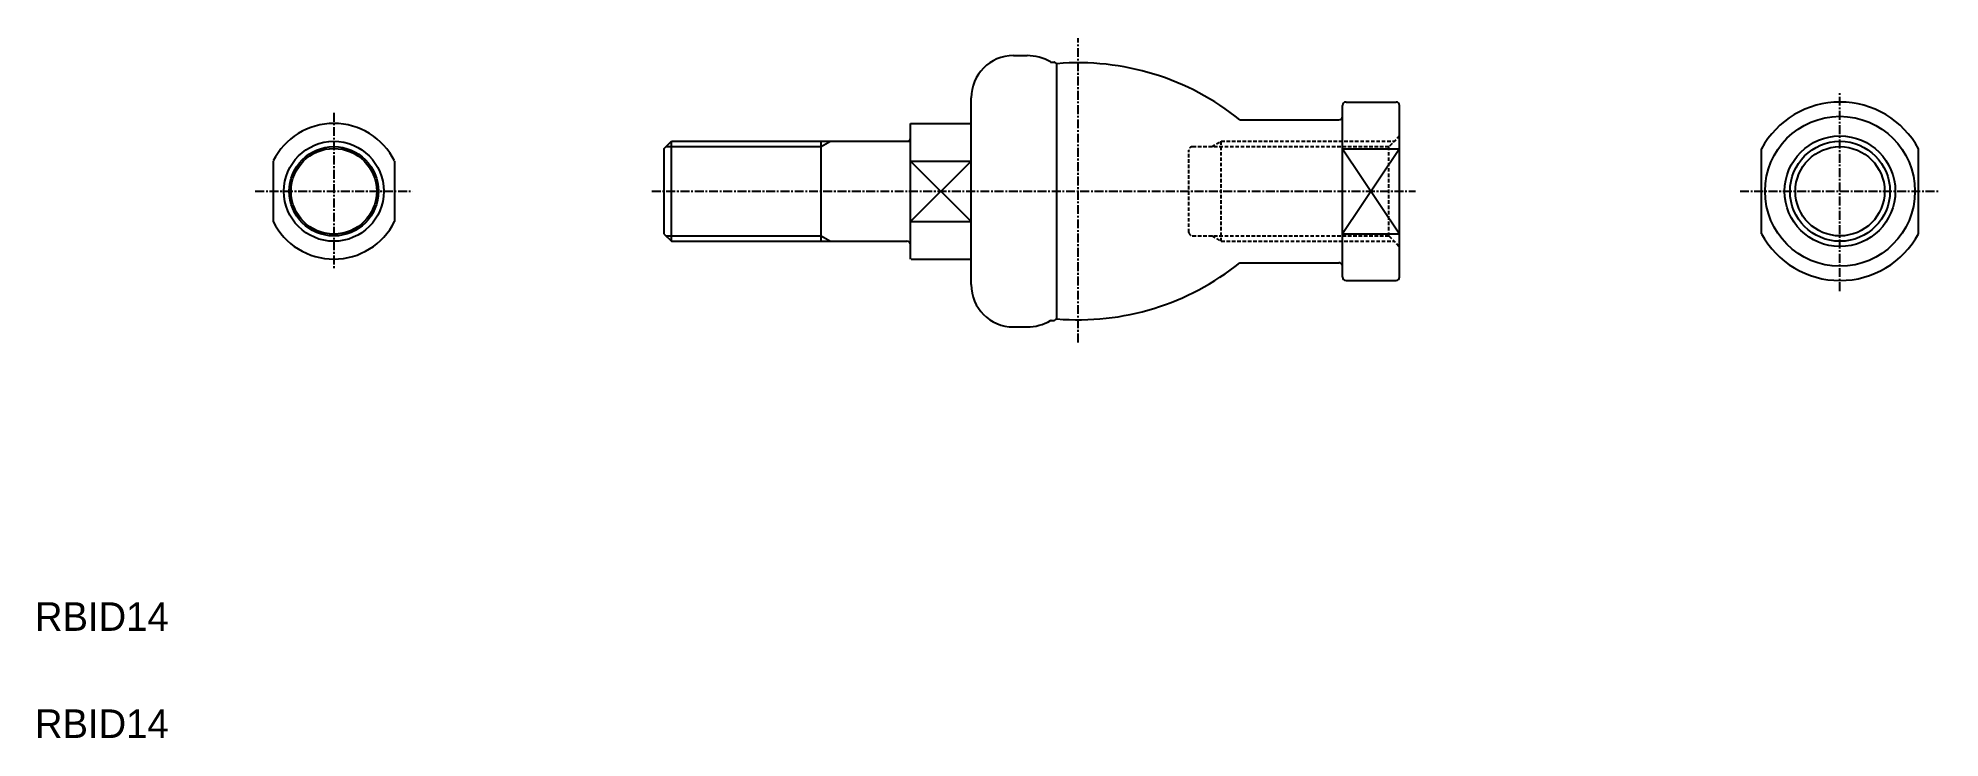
# Model space of a CAD drawing. Extents: x 17 to 283, y 88 to 186.
import ezdxf

# ---------------------------------------------------------------- set-up
doc = ezdxf.new("R2010")
doc.units = 0
doc.linetypes.add('CENTER', pattern=[2, 1.25, -0.25, 0.25, -0.25])
doc.linetypes.add('DASHED', pattern=[0.75, 0.5, -0.25])
doc.layers.get('0').update_dxf_attribs({"linetype": 'CONTINUOUS'})
doc.layers.add('CENTER', color=1, linetype='CENTER')

msp = doc.modelspace()

# ---------------------------------------------------------------- linework, layer by layer
at = {"color": 7, "linetype": 'CONTINUOUS'}
for p, q in [((153.3, 183.13), (155.24, 183.13)), ((158.59, 182.21), (159.03, 182.21)), ((159.39, 146.25), (159.39, 182)), ((147.39, 151.05), (147.39, 177.21)), ((199.39, 152.13), (199.39, 176.13)), ((199.39, 174.63), (199.39, 176.13)), ((199.89, 176.63), (206.89, 176.63)), ((207.39, 152.13), (207.39, 176.13)), ((138.89, 154.63), (138.89, 173.63)), ((138.89, 173.63), (147.18, 173.63)), ((185.01, 174.13), (198.89, 174.13)), ((199.39, 174.63), (199.39, 174.63)), ((104.39, 170.13), (105.39, 171.13)), ((105.39, 157.13), (105.39, 171.13)), ((105.39, 171.13), (138.89, 171.13)), ((126.39, 157.13), (126.39, 171.13)), ((49.62, 168.37), (49.62, 159.89)), ((66.62, 168.37), (66.62, 159.89)), ((104.39, 158.13), (104.39, 170.13)), ((138.89, 168.37), (147.39, 168.37)), ((199.39, 170.07), (207.39, 170.07)), ((258.07, 158.19), (258.07, 170.07)), ((280.07, 158.19), (280.07, 170.07)), ((138.89, 159.89), (147.39, 159.89)), ((104.39, 158.13), (105.39, 157.13)), ((199.39, 158.19), (207.39, 158.19)), ((105.39, 157.13), (138.39, 157.13)), ((138.99, 154.63), (147.18, 154.63)), ((185.01, 154.13), (198.89, 154.13)), ((199.39, 152.13), (199.39, 153.63)), ((199.89, 151.63), (206.89, 151.63)), ((153.3, 145.13), (155.24, 145.13)), ((158.59, 146.05), (159.03, 146.05))]:
    msp.add_line(p, q, dxfattribs=at)
at = {"color": 3, "linetype": 'CONTINUOUS'}
for p, q in [((126.39, 170.38), (127.68, 171.13)), ((104.64, 170.38), (126.39, 170.38)), ((138.89, 168.37), (147.39, 159.89)), ((138.89, 159.89), (147.39, 168.37)), ((199.39, 170.07), (207.39, 158.19)), ((207.39, 170.07), (199.39, 158.19)), ((104.64, 157.88), (126.39, 157.88)), ((126.39, 157.88), (127.68, 157.13))]:
    msp.add_line(p, q, dxfattribs=at)
at = {"color": 3, "linetype": 'DASHED'}
for p, q in [((181.09, 170.38), (182.39, 171.13)), ((182.39, 157.13), (182.39, 171.13)), ((182.39, 171.13), (206.64, 171.13)), ((207.39, 171.88), (205.89, 170.38)), ((177.89, 158.38), (177.89, 169.88)), ((178.39, 170.38), (205.89, 170.38)), ((205.89, 157.88), (205.89, 170.38)), ((178.39, 157.88), (205.89, 157.88)), ((181.09, 157.88), (182.39, 157.13)), ((205.89, 157.88), (207.39, 156.38)), ((182.39, 157.13), (206.64, 157.13))]:
    msp.add_line(p, q, dxfattribs=at)
at = {"color": 7, "linetype": 'CONTINUOUS'}
for centre, radius in [((269.07, 164.13), 10.5), ((58.12, 164.13), 7), ((269.07, 164.13), 7.75), ((58.12, 164.13), 6), ((269.07, 164.13), 6.25)]:
    msp.add_circle(centre, radius, dxfattribs=at)
at = {"color": 3, "linetype": 'CONTINUOUS'}
for centre, radius in [((269.07, 164.13), 7), ((58.12, 164.13), 6.25)]:
    msp.add_circle(centre, radius, dxfattribs=at)
at = {"color": 7, "linetype": 'CONTINUOUS'}
for centre, radius, start, end in [((153.3, 177.21), 5.92, 90, 180), ((155.23, 176.72), 6.41, 59.4316, 90), ((158.59, 182.41), 0.2, 239.4316, 270), ((159.03, 182.11), 0.1, 48.7072, 90), ((154.73, 177.22), 6.61, 45.267, 48.7072), ((162.39, 146.13), 36, 51.0576, 94.7802), ((199.89, 176.13), 0.5, 90, 180), ((206.89, 176.13), 0.5, 0, 90), ((269.07, 164.13), 12.5, 28.3576, 151.6424), ((58.12, 164.13), 9.5, 26.5254, 153.4747), ((198.89, 174.63), 0.5, 270, 0), ((138.39, 171.63), 0.5, 270, 0), ((58.12, 164.13), 9.5, 206.5253, 333.4746), ((269.07, 164.13), 12.5, 208.3576, 331.6424), ((138.39, 156.63), 0.5, 0, 90), ((162.39, 182.13), 36, 265.2198, 308.9424), ((198.89, 153.63), 0.5, 0, 90), ((199.89, 152.13), 0.5, 180, 270), ((206.89, 152.13), 0.5, 270, 0), ((153.3, 151.05), 5.92, 180, 270), ((155.23, 151.54), 6.41, 270, 300.5684), ((158.59, 145.85), 0.2, 90, 120.5684), ((159.03, 146.15), 0.1, 270, 311.2928), ((154.73, 151.04), 6.61, 311.2928, 314.733)]:
    msp.add_arc(centre, radius, start, end, dxfattribs=at)
at = {"color": 3, "linetype": 'DASHED'}
for centre, start, end in [((178.39, 169.88), 90, 180), ((178.39, 158.38), 180, 270)]:
    msp.add_arc(centre, 0.5, start, end, dxfattribs=at)
at = {"layer": 'CENTER', "color": 1, "linetype": 'CENTER'}
for p, q in [((162.39, 142.95), (162.39, 185.6)), ((269.07, 150.13), (269.07, 178.13)), ((58.12, 175.13), (58.12, 153.13)), ((47.12, 164.13), (69.12, 164.13)), ((102.67, 164.13), (209.6, 164.13)), ((255.07, 164.13), (283.07, 164.13))]:
    msp.add_line(p, q, dxfattribs=at)

# ---------------------------------------------------------------- texts
at = {"color": 7, "linetype": 'CONTINUOUS'}
for p in [(16.25, 102.56), (16.25, 87.56)]:
    msp.add_text('RBID14', height=4, dxfattribs=at).set_placement(p)

doc.saveas('drawing.dxf')
